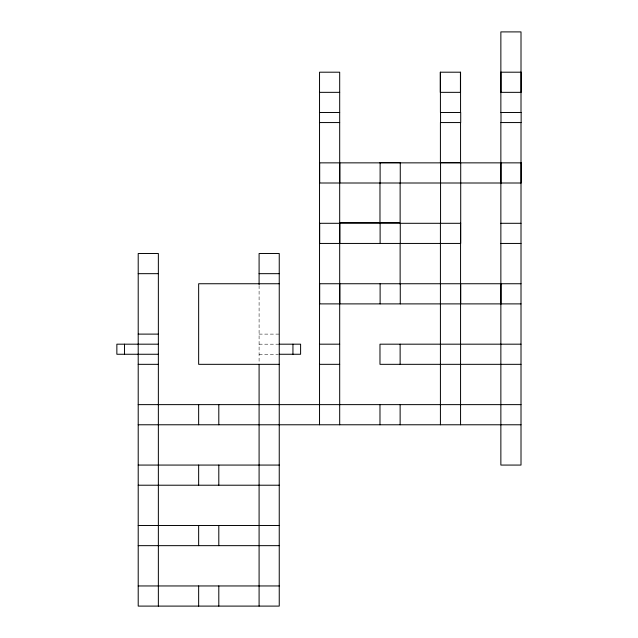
<?xml version="1.0" encoding="UTF-8"?>
<svg xmlns="http://www.w3.org/2000/svg" width="638" height="638" viewBox="0 0 638 638"><rect width="100%" height="100%" fill="white"/><g stroke="black" fill="none" stroke-linecap="round" stroke-linejoin="round"><path stroke-width="0.48" stroke-dasharray="3.19 2.39" d="M259.092 334.113L279.245 334.113M259.092 344.185L279.245 344.185M259.092 354.257L278.28 354.257M259.092 285.561L259.092 362.504"/><path stroke-width="0.96" d="M500.862 72.198L521.007 72.198M319.534 92.343L339.687 92.343M460.564 92.343L440.284 92.343L440.284 72.198L460.564 72.198L460.564 112.487M500.862 92.343L521.142 92.343L521.142 72.198M319.534 112.487L339.687 112.487M319.534 122.56L339.687 122.56M380.112 162.626L400.265 162.626M440.419 162.626L460.564 162.626M319.534 162.857L339.687 162.857M319.534 183.002L339.687 183.002M339.432 222.495L400.13 222.495L400.13 183.186M319.534 223.3L339.687 223.3M460.708 223.3L339.823 223.3L339.823 243.445L460.564 243.445M500.862 223.3L521.007 223.3M319.534 243.445L339.687 243.445M500.862 243.445L521.007 243.445M138.207 273.67L158.36 273.67M259.092 273.67L279.245 273.67M279.245 283.743L198.649 283.743L198.649 364.33L279.245 364.33M319.534 283.743L339.687 283.743M460.564 283.743L339.823 283.743L339.823 303.887L460.564 303.887M521.007 283.743L460.708 283.743L460.708 303.887L521.007 303.887M319.534 303.887L339.687 303.887M138.207 334.113L158.36 334.113M158.36 344.185L116.858 344.185L116.858 354.257L158.36 354.257M279.245 344.185L300.602 344.185L300.602 354.257L279.245 354.257M319.534 344.185L339.687 344.185M521.007 344.185L379.977 344.185L379.977 364.33L521.007 364.33M138.207 364.33L158.36 364.33M319.534 364.33L339.687 364.33M138.207 404.628L521.007 404.628M138.207 424.772L521.007 424.772M138.207 465.07L279.245 465.07M138.207 485.215L279.245 485.215M138.207 525.513L279.245 525.513M138.207 545.657L279.245 545.657M138.207 585.955L279.245 585.955M521.007 112.487L521.007 31.9L500.862 31.9L500.862 112.487L521.142 112.487L521.142 122.56L500.862 122.56L500.862 465.07L521.007 465.07L521.007 122.56M500.997 72.198L500.997 92.343M500.997 112.487L500.997 122.56M500.997 162.857L500.997 183.002M500.997 283.743L500.997 303.887M460.708 162.857L460.708 243.445M460.564 122.56L460.564 162.857M460.564 223.3L460.564 424.772M460.429 72.198L460.429 92.343M440.555 112.487L440.555 122.56M440.555 162.857L440.555 223.3M440.419 72.198L440.419 112.487L460.708 112.487L460.708 122.56L440.419 122.56L440.419 162.857M440.419 223.3L440.419 424.772M400.265 162.857L400.265 183.002M400.265 223.3L400.265 243.445M400.265 283.743L400.265 303.887M400.13 243.389L400.13 284.181M400.13 344.185L400.13 364.33M400.13 404.628L400.13 424.772M380.112 162.857L380.112 183.002M380.112 223.3L380.112 243.445M380.112 283.743L380.112 303.887M379.977 183.186L379.977 222.495M379.977 404.628L379.977 424.772M339.687 424.772L339.687 72.198L319.534 72.198L319.534 424.772M319.67 162.857L319.67 183.002M319.67 223.3L319.67 243.445M319.67 283.743L319.67 303.887M292.946 344.185L292.946 354.257M259.092 284.564L259.092 253.517L279.245 253.517L279.245 606.1L138.207 606.1L138.207 253.517L158.36 253.517L158.36 606.1M259.092 364.33L259.092 606.1M218.802 404.628L218.802 424.772M218.802 465.07L218.802 485.215M218.802 525.513L218.802 545.657M218.802 585.955L218.802 606.1M198.649 404.628L198.649 424.772M198.649 465.07L198.649 485.215M198.649 525.513L198.649 545.657M198.649 585.955L198.649 606.1M124.514 344.185L124.514 354.257M521.142 162.857L339.823 162.857L339.823 183.002L521.142 183.002L521.142 162.857"/></g></svg>
